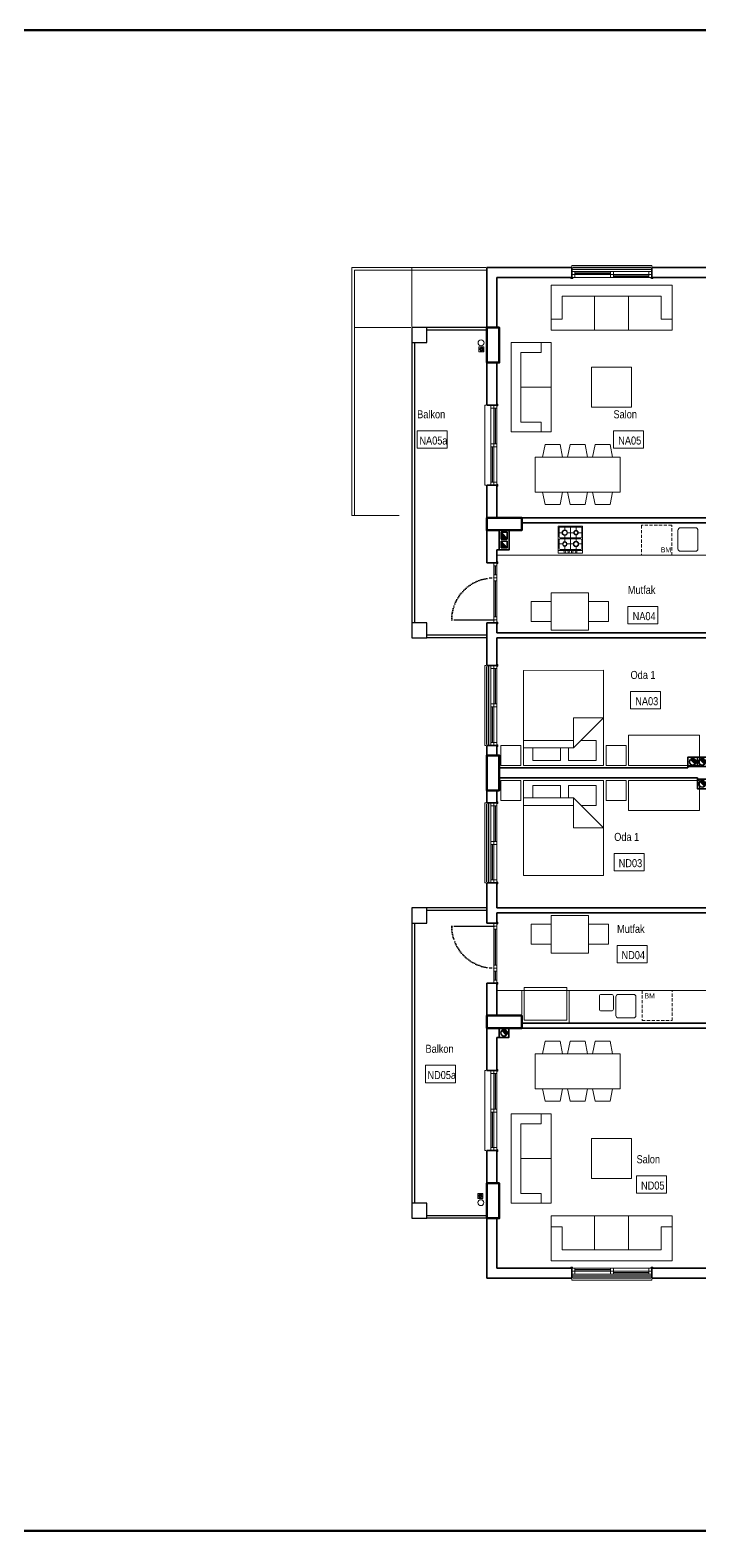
# Model space of a CAD drawing. Header units: millimetres. Extents: x 1811019 to 3717122, y -501178 to -243171.
# Drawn here: x 1860210 to 1861549, y -246506 to -243506 of the extents above; entities that cross this region are included whole.
import ezdxf
from ezdxf.enums import TextEntityAlignment as Align

# ---------------------------------------------------------------- set-up
doc = ezdxf.new("R2010")
doc.units = ezdxf.units.MM
doc.linetypes.add('izdüşüm arka', pattern=[3.175, 0, -3.175])
doc.linetypes.add('izdüşüm ön', pattern=[9.525, 6.35, -3.175])
for name, color, linetype, lineweight in [('a_ba', 6, 'Continuous', 50), ('a_doğrama', 251, 'Continuous', 20), ('a_duvar', 255, 'Continuous', 35), ('a_görünüş', 32, 'Continuous', 25), ('a_görünüş_ince', 8, 'Continuous', 20), ('a_izdüşüm_arka', 255, 'izdüşüm arka', 30), ('a_izdüşüm_ön', 6, 'izdüşüm ön', 9), ('a_not_mahal', 253, 'Continuous', 5), ('a_tefriş', 8, 'Continuous', 20), ('a_çerçeve_line', 7, 'Continuous', 50), ('m_yib', 65, 'Continuous', 20)]:
    doc.layers.add(name, color=color, linetype=linetype, lineweight=lineweight)
doc.styles.get("Standard").update_dxf_attribs({"font": 'ARIALN.TTF'})

# ---------------------------------------------------------------- blocks, each defined once
blk = doc.blocks.new('kapı_120_c_blok')
at = {"layer": 'a_doğrama', "color": 251}
for points in [[(-2, 119), (-2, 122), (0, 122), (0, 118), (-1, 118), (-2, 119)], [(2.5, 114), (2.5, 96)], [(3.5, 114), (3.5, 96)], [(2.5, 84), (2.5, 12)], [(3.5, 84), (3.5, 12)], [(-2, 1), (-2, -2), (0, -2), (0, 2), (-1, 2), (-2, 1)]]:
    blk.add_lwpolyline(points, dxfattribs=at)
for points in [[(0, 114), (6, 114), (6, 120), (0, 120)], [(0, 90), (6, 90), (6, 96), (0, 96)], [(0, 84), (6, 84), (6, 90), (0, 90)], [(0, 6), (6, 6), (6, 12), (0, 12)], [(0, 0), (6, 0), (6, 6), (0, 6)]]:
    blk.add_lwpolyline(points, close=True, dxfattribs=at)
at = {"layer": 'a_görünüş_ince', "color": 251}
for points in [[(0, 114), (0, 96)], [(6, 114), (6, 96)], [(0, 84), (0, 12)], [(6, 84), (6, 12)]]:
    blk.add_lwpolyline(points, dxfattribs=at)
at = {"layer": 'a_izdüşüm_arka', "color": 251}
blk.add_lwpolyline([(6, 6), (90, 6)], dxfattribs=at)
blk.add_arc((6, 6), 84, 0, 90, dxfattribs=at)
blk = doc.blocks.new('160p')
at = {"layer": 'a_doğrama', "color": 251}
for points in [[(-6, -6), (-6, 0), (-12, 0), (-12, -6)], [(0, -6), (0, 0), (-6, 0), (-6, -6)], [(-6, -83), (-6, -77), (-12, -77), (-12, -83)], [(0, -83), (0, -77), (-6, -77), (-6, -83)], [(-6, -160), (-6, -154), (-12, -154), (-12, -160)], [(0, -160), (0, -154), (-6, -154), (-6, -160)]]:
    blk.add_lwpolyline(points, close=True, dxfattribs=at)
for points in [[(2, -1), (2, 2), (0, 2), (0, -2), (1, -2), (2, -1)], [(-9.5, -6), (-9.5, -77)], [(-8.5, -6), (-8.5, -77)], [(-3.5, -83), (-3.5, -154)], [(-2.5, -83), (-2.5, -154)], [(2, -159), (2, -162), (0, -162), (0, -158), (1, -158), (2, -159)]]:
    blk.add_lwpolyline(points, dxfattribs=at)
at = {"layer": 'a_görünüş_ince', "color": 251}
for points in [[(-22, -160), (-24, -160), (-24, 0), (-22, 0)], [(-12, -77), (-12, -6)], [(-6, -77), (-6, -6)], [(-6, -77), (-6, -6)], [(0, -77), (0, -6)], [(-12, -154), (-12, -83)], [(-6, -154), (-6, -83)], [(-6, -154), (-6, -83)], [(0, -154), (0, -83)]]:
    blk.add_lwpolyline(points, dxfattribs=at)
blk = doc.blocks.new('baca_şönt')
at = {"layer": 'a_duvar'}
h = blk.add_hatch(color=256, dxfattribs=at)
h.dxf.hatch_style = 1
h.paths.add_polyline_path([(21.5, -5), (21.5, -17), (35, -17)])
h.paths.add_polyline_path([(4, -5), (4, -17), (17.5, -17)])
for p, q in [((4, -5), (17.5, -17)), ((17.5, -5), (17.5, -17)), ((21.5, -5), (21.5, -17)), ((21.5, -5), (35, -17))]:
    blk.add_line(p, q, dxfattribs=at)
blk.add_lwpolyline([(0, -21), (39, -21), (39, -1), (0, -1)], close=True, dxfattribs=at)
for points in [[(17.5, -5), (4, -5), (4, -17), (17.5, -17)], [(21.5, -17), (35, -17), (35, -5), (21.5, -5)]]:
    blk.add_lwpolyline(points, dxfattribs=at)
blk = doc.blocks.new('baca_müstakil')
at = {"layer": 'a_duvar'}
h = blk.add_hatch(color=256, dxfattribs=at)
h.dxf.hatch_style = 1
h.paths.add_polyline_path([(4.9, -4.9, 0.198912), (3, -9.5, 0.668179), (14.1, -14.1)])
blk.add_line((4.9, -4.9), (14.1, -14.1), dxfattribs=at)
blk.add_lwpolyline([(0, -19), (19, -19), (19, 0), (0, 0)], close=True, dxfattribs=at)
blk.add_circle((9.5, -9.5), 6.5, dxfattribs=at)
blk = doc.blocks.new('A$C2A0A03CE')
at = {"layer": 'a_tefriş'}
for p, q in [((-54, -24.3), (-54, 24.3)), ((-54, 24.3), (0, 24.3)), ((-48.6, 24.3), (-48.6, -24.3)), ((-46.8, 20.7), (-46.8, -20.7)), ((-40, 11.2), (-46.8, 11.2)), ((-25.2, 0), (-46.8, 0)), ((-27, 22.5), (-45, 22.5)), ((-35.6, 22.5), (-35.6, 15.7)), ((-35.6, 6.8), (-35.6, -7.7)), ((-25.2, 11.2), (-31, 11.2)), ((-25.2, -20.7), (-25.2, 20.7)), ((-23.4, -20.7), (-23.4, 20.7)), ((-16.6, 11.2), (-23.4, 11.2)), ((-1.8, 0), (-23.4, 0)), ((-21.6, 22.5), (-3.6, 22.5)), ((-13.1, 22.5), (-13.1, 14.8)), ((-13.1, 7.7), (-13.1, -6.8)), ((-1.8, 11.2), (-9.4, 11.2)), ((-1.8, 20.7), (-1.8, -20.7)), ((0, -24.3), (0, 24.3)), ((-54, -24.3), (0, -24.3)), ((-39.1, -11.3), (-46.8, -11.3)), ((-45, -22.5), (-27, -22.5)), ((-35.6, -14.9), (-35.6, -22.5)), ((-25.2, -11.3), (-31.9, -11.3)), ((-17.5, -11.3), (-23.4, -11.3)), ((-3.6, -22.5), (-21.6, -22.5)), ((-13.1, -15.7), (-13.1, -22.5)), ((-1.8, -11.3), (-8.5, -11.3))]:
    blk.add_line(p, q, dxfattribs=at)
for centre, radius in [((-51.4, 11.2), 1.8), ((-51.4, 3.7), 1.8), ((-35.6, 11.2), 5.4), ((-35.6, 11.2), 4.5), ((-13.1, 11.2), 4.5), ((-13.1, 11.2), 3.6), ((-51.4, -3.5), 1.8), ((-51.4, -11.3), 1.8), ((-35.6, -11.3), 4.5), ((-35.6, -11.3), 3.6), ((-13.1, -11.3), 5.4), ((-13.1, -11.3), 4.5)]:
    blk.add_circle(centre, radius, dxfattribs=at)
for centre, start, end in [((-45, 20.7), 90, 180), ((-27, 20.7), 0, 90), ((-21.6, 20.7), 90, 180), ((-3.6, 20.7), 0, 90), ((-45, -20.7), 180, 270), ((-27, -20.7), 270, 0), ((-21.6, -20.7), 180, 270), ((-3.6, -20.7), 270, 0)]:
    blk.add_arc(centre, 1.8, start, end, dxfattribs=at)
blk = doc.blocks.new('tefriş_koltuk_242x90')
at = {"layer": 'a_tefriş'}
for p, q in [((-34, -22), (-34, -90)), ((34, -22), (34, -90)), ((-99, -68), (-121, -68)), ((99, -68), (121, -68))]:
    blk.add_line(p, q, dxfattribs=at)
for points in [[(-121, -90), (-121, 0), (121, 0), (121, -90), (-121, -90)], [(-99, -68), (-99, -22), (99, -22), (99, -68)]]:
    blk.add_lwpolyline(points, dxfattribs=at)
blk = doc.blocks.new('tefriş_koltuk_202x90')
at = {"layer": 'a_tefriş'}
for p, q in [((0, -90), (0, -22)), ((-79, -68), (-101, -68)), ((79, -68), (101, -68))]:
    blk.add_line(p, q, dxfattribs=at)
for points in [[(101, -90), (101, 0), (-101, 0), (-101, -90), (101, -90)], [(79, -68), (79, -22), (-79, -22), (-79, -68)]]:
    blk.add_lwpolyline(points, dxfattribs=at)
blk = doc.blocks.new('tefriş_yatak_çift')
at = {"layer": 'a_tefriş'}
for points in [[(-85, -5), (-85, -45), (-125, -45), (-125, -5)], [(80, -195), (80, -5), (-80, -5), (-80, -195)], [(85, -5), (85, -45), (125, -45), (125, -5)]]:
    blk.add_lwpolyline(points, close=True, dxfattribs=at)
for points in [[(-6.3, -40), (-6.3, -15), (-61.3, -15), (-61.3, -40)], [(35, -55), (65, -55), (65, -15), (10, -15), (10, -40)], [(-80, -40), (20, -40), (80, -100), (20, -100), (20, -40)], [(-80, -55), (20, -55)]]:
    blk.add_lwpolyline(points, dxfattribs=at)
blk = doc.blocks.new('tefriş_süzgeç')
at = {"layer": 'a_tefriş'}
for p, q in [((5, 0), (-5, 0)), ((-5, 0), (-5, -10)), ((5, -10), (5, 0)), ((-5, -10), (5, -10)), ((-3.6, -5.1), (-4.1, -5.1)), ((-2.6, -5.1), (-3.1, -5.1)), ((-2.5, -2.5), (-2.9, -2.2)), ((-2.6, -7.6), (-2.9, -7.9)), ((-2, -3.3), (-2.3, -3)), ((-1.9, -6.9), (-2.2, -7.2)), ((-1.6, -5.1), (-2.1, -5.1)), ((-1.2, -3.9), (-1.5, -3.6)), ((-1.2, -6.2), (-1.5, -6.5)), ((-0.2, -2.5), (-0.2, -2)), ((-0.1, -1.5), (-0.1, -1)), ((-0.1, -3), (-0.1, -3.5)), ((-0.1, -6.6), (-0.1, -7.1)), ((-0.1, -7.6), (-0.1, -8.1)), ((-0.1, -8.6), (-0.1, -9.1)), ((1, -4), (1.4, -3.6)), ((1.1, -6.2), (1.4, -6.5)), ((1.5, -5.1), (2, -5.1)), ((1.7, -3.3), (2.1, -2.9)), ((1.8, -6.9), (2.1, -7.2)), ((2.5, -2.5), (2.8, -2.2)), ((2.5, -5.1), (3, -5.1)), ((2.5, -7.5), (2.8, -7.9)), ((3.5, -5.1), (4, -5.1))]:
    blk.add_line(p, q, dxfattribs=at)
for centre, radius, start, end in [((-0.1, -5.1), 4.06, 134.2896, 180), ((-0.1, -5.1), 3.56, 134.2896, 180), ((-0.1, -5.1), 3.06, 180, 225), ((-0.1, -5.1), 4.06, 225, 270), ((-0.1, -5.1), 2.56, 180, 225), ((-0.1, -5.1), 3.56, 225, 270), ((-0.4, -4.4), 2.4, 84.5943, 143.2016), ((-0.1, -5.1), 2.06, 134.2896, 180), ((-0.1, -5), 2.44, 90.343, 138.1212), ((-0.1, -5.1), 1.56, 134.2896, 180), ((-0.1, -5.1), 2.06, 225, 270), ((-0.1, -5.1), 1.56, 225, 270), ((-0.1, -5.1), 4.06, 45, 90), ((-0.1, -5.1), 3.56, 45, 90), ((-0.1, -5.1), 2.06, 45, 90), ((-0.1, -5.1), 1.56, 45, 90), ((-0.1, -5.1), 2.56, 270, 315.7104), ((-0.1, -5.1), 3.06, 270, 315.7104), ((-0.1, -5.1), 1.56, 314.2896, 360), ((-0.1, -5.1), 2.06, 314.2896, 360), ((-0.1, -5.1), 2.56, 360, 45), ((-0.1, -5.1), 3.06, 360, 45), ((-0.1, -5.1), 3.56, 314.2896, 360), ((-0.1, -5.1), 4.06, 314.2896, 360)]:
    blk.add_arc(centre, radius, start, end, dxfattribs=at)

msp = doc.modelspace()

# ---------------------------------------------------------------- linework, layer by layer
at = {"layer": 'a_ba', "color": 253}
for points in [[(1861122.7, -244171.3), (1861147.7, -244171.3), (1861147.7, -244101.3), (1861122.7, -244101.3)], [(1861122.7, -244481.3), (1861122.7, -244506.3), (1861192.7, -244506.3), (1861192.7, -244481.3)], [(1861122.7, -245026.3), (1861147.7, -245026.3), (1861147.7, -244956.3), (1861122.7, -244956.3)], [(1861122.7, -245476.3), (1861122.7, -245501.3), (1861192.7, -245501.3), (1861192.7, -245476.3)], [(1861122.7, -245881.3), (1861147.7, -245881.3), (1861147.7, -245811.3), (1861122.7, -245811.3)]]:
    msp.add_lwpolyline(points, close=True, dxfattribs=at)
at = {"layer": 'a_duvar'}
for p, q in [((1861292.7, -243981.3), (1861122.7, -243981.3)), ((1861122.7, -243981.3), (1861122.7, -244101.3)), ((1861657.7, -243981.3), (1861452.7, -243981.3)), ((1861142.7, -244001.3), (1861292.7, -244001.3)), ((1861142.7, -244101.3), (1861142.7, -244001.3)), ((1861452.7, -244001.3), (1861602.7, -244001.3)), ((1861122.7, -244121.3), (1861122.7, -244256.3)), ((1861142.7, -244256.3), (1861142.7, -244171.3)), ((1861122.7, -244416.3), (1861122.7, -244571.3)), ((1861142.7, -244481.3), (1861142.7, -244416.3)), ((1861732.7, -244481.3), (1861142.7, -244481.3)), ((1861192.7, -244491.3), (1861732.7, -244491.3)), ((1861142.7, -244571.3), (1861142.7, -244545.3)), ((1861122.7, -244691.3), (1861122.7, -244776.3)), ((1861142.7, -244711.3), (1861142.7, -244691.3)), ((1861732.7, -244711.3), (1861142.7, -244711.3)), ((1861142.7, -244721.3), (1861732.7, -244721.3)), ((1861142.7, -244776.3), (1861142.7, -244721.3)), ((1861122.7, -244936.3), (1861122.7, -245051.3)), ((1861142.7, -244956.3), (1861142.7, -244936.3)), ((1861524.7, -244981.3), (1861147.7, -244981.3)), ((1861147.7, -245001.3), (1861543.7, -245001.3)), ((1861142.7, -245051.3), (1861142.7, -245026.3)), ((1861122.7, -245051.3), (1861142.7, -245051.3)), ((1861122.7, -245211.3), (1861122.7, -245291.3)), ((1861122.7, -245211.3), (1861142.7, -245211.3)), ((1861142.7, -245261.3), (1861142.7, -245211.3)), ((1861732.7, -245261.3), (1861142.7, -245261.3)), ((1861142.7, -245271.3), (1861732.7, -245271.3)), ((1861142.7, -245291.3), (1861142.7, -245271.3)), ((1861122.7, -245411.3), (1861122.7, -245586.3)), ((1861142.7, -245476.3), (1861142.7, -245411.3)), ((1861142.7, -245501.3), (1861732.7, -245501.3)), ((1861722.7, -245491.3), (1861192.7, -245491.3)), ((1861142.7, -245586.3), (1861142.7, -245520.3)), ((1861122.7, -245746.3), (1861122.7, -245861.3)), ((1861142.7, -245811.3), (1861142.7, -245746.3)), ((1861122.7, -245881.3), (1861122.7, -246001.3)), ((1861142.7, -245981.3), (1861142.7, -245881.3)), ((1861292.7, -245981.3), (1861142.7, -245981.3)), ((1861602.7, -245981.3), (1861452.7, -245981.3)), ((1861122.7, -246001.3), (1861292.7, -246001.3)), ((1861452.7, -246001.3), (1861657.7, -246001.3))]:
    msp.add_line(p, q, dxfattribs=at)
for points in [[(1861292.7, -244001.3), (1861292.7, -243981.3)], [(1861452.7, -244001.3), (1861452.7, -243981.3)], [(1861142.7, -244256.3), (1861122.7, -244256.3)], [(1861142.7, -244416.3), (1861122.7, -244416.3)], [(1861147.7, -244545.3), (1861142.7, -244545.3)], [(1861142.7, -244571.3), (1861122.7, -244571.3)], [(1861142.7, -244691.3), (1861122.7, -244691.3)], [(1861122.7, -244776.3), (1861142.7, -244776.3)], [(1861122.7, -244936.3), (1861142.7, -244936.3)], [(1861524.7, -244978.8), (1861524.7, -244981.3)], [(1861543.7, -245003.8), (1861543.7, -245001.3)], [(1861142.7, -245291.3), (1861122.7, -245291.3)], [(1861142.7, -245411.3), (1861122.7, -245411.3)], [(1861147.7, -245520.3), (1861142.7, -245520.3)], [(1861122.7, -245586.3), (1861142.7, -245586.3)], [(1861122.7, -245746.3), (1861142.7, -245746.3)], [(1861292.7, -246001.3), (1861292.7, -245981.3)], [(1861452.7, -246001.3), (1861452.7, -245981.3)]]:
    msp.add_lwpolyline(points, dxfattribs=at)
at = {"layer": 'a_görünüş', "color": 251}
for points in [[(1861450.7, -243981.3), (1861294.7, -243981.3)], [(1861450.7, -243985.3), (1861294.7, -243985.3)], [(1861122.7, -244101.3), (1861003.2, -244101.3)], [(1861122.7, -244106.3), (1861003.2, -244106.3)], [(1860973.2, -244131.3), (1860973.2, -244691.3)], [(1860978.2, -244131.3), (1860978.2, -244691.3)], [(1861122.7, -244716.3), (1861003.2, -244716.3)], [(1861122.7, -244721.3), (1861003.2, -244721.3)], [(1861122.7, -244934.3), (1861122.7, -244778.3)], [(1861126.7, -244934.3), (1861126.7, -244778.3)], [(1861122.7, -245209.3), (1861122.7, -245053.3)], [(1861126.7, -245209.3), (1861126.7, -245053.3)], [(1861122.7, -245261.3), (1861003.2, -245261.3)], [(1861122.7, -245266.3), (1861003.2, -245266.3)], [(1860973.2, -245291.3), (1860973.2, -245851.3)], [(1860978.2, -245291.3), (1860978.2, -245851.3)], [(1861122.7, -245876.3), (1861003.2, -245876.3)], [(1861122.7, -245881.3), (1861003.2, -245881.3)], [(1861450.7, -245997.3), (1861294.7, -245997.3)], [(1861450.7, -246001.3), (1861294.7, -246001.3)]]:
    msp.add_lwpolyline(points, dxfattribs=at)
for points in [[(1860973.2, -244131.3), (1861003.2, -244131.3), (1861003.2, -244101.3), (1860973.2, -244101.3)], [(1860973.2, -244721.3), (1861003.2, -244721.3), (1861003.2, -244691.3), (1860973.2, -244691.3)], [(1860973.2, -245291.3), (1861003.2, -245291.3), (1861003.2, -245261.3), (1860973.2, -245261.3)], [(1860973.2, -245881.3), (1861003.2, -245881.3), (1861003.2, -245851.3), (1860973.2, -245851.3)]]:
    msp.add_lwpolyline(points, close=True, dxfattribs=at)
at = {"layer": 'a_görünüş_ince'}
for p, q in [((1860853.2, -244476.7), (1860853.2, -243981.3)), ((1860853.2, -243981.3), (1861120.7, -243981.3)), ((1860858.2, -244476.7), (1860858.2, -243986.3)), ((1860858.2, -243986.3), (1861120.7, -243986.3))]:
    msp.add_line(p, q, dxfattribs=at)
for points in [[(1860973.2, -244099.3), (1860973.2, -243981.3)], [(1860971.2, -244101.3), (1860858.2, -244101.3)], [(1860947.7, -244476.7), (1860853.2, -244476.7)]]:
    msp.add_lwpolyline(points, dxfattribs=at)
at = {"layer": 'a_izdüşüm_ön', "color": 251}
for points in [[(1861492.2, -244556.3), (1861492.2, -244496.3), (1861432.2, -244496.3), (1861432.2, -244556.3)], [(1861433.2, -245426.3), (1861433.2, -245486.3), (1861493.2, -245486.3), (1861493.2, -245426.3)]]:
    msp.add_lwpolyline(points, close=True, dxfattribs=at)
at = {"layer": 'a_not_mahal'}
for points in [[(1861043.7, -244307.5), (1860983.7, -244307.5), (1860983.7, -244342.5), (1861043.7, -244342.5)], [(1861435.9, -244307.5), (1861375.9, -244307.5), (1861375.9, -244342.5), (1861435.9, -244342.5)], [(1861464.7, -244658.5), (1861404.7, -244658.5), (1861404.7, -244693.5), (1861464.7, -244693.5)], [(1861470, -244828.5), (1861410, -244828.5), (1861410, -244863.5), (1861470, -244863.5)], [(1861437.4, -245152.2), (1861377.4, -245152.2), (1861377.4, -245187.2), (1861437.4, -245187.2)], [(1861443.1, -245336), (1861383.1, -245336), (1861383.1, -245371), (1861443.1, -245371)], [(1861060.4, -245575.7), (1861000.4, -245575.7), (1861000.4, -245610.7), (1861060.4, -245610.7)], [(1861482, -245796.5), (1861422, -245796.5), (1861422, -245831.5), (1861482, -245831.5)]]:
    msp.add_lwpolyline(points, close=True, dxfattribs=at)
at = {"layer": 'a_tefriş'}
for p, q in [((1861144.7, -244556.3), (1861637.7, -244556.3)), ((1861730.7, -245426.3), (1861144.7, -245426.3))]:
    msp.add_line(p, q, dxfattribs=at)
for points in [[(1861332.1, -244180.4), (1861412.1, -244180.4), (1861412.1, -244260.4), (1861332.1, -244260.4)], [(1861219.2, -244360), (1861389.2, -244360), (1861389.2, -244430), (1861219.2, -244430)], [(1861251.2, -244688.8), (1861251.2, -244648.8), (1861211.2, -244648.8), (1861211.2, -244688.8)], [(1861326.2, -244706.3), (1861326.2, -244631.3), (1861251.2, -244631.3), (1861251.2, -244706.3)], [(1861366.2, -244688.8), (1861326.2, -244688.8), (1861326.2, -244648.8), (1861366.2, -244648.8)], [(1861547.7, -244916.2), (1861547.7, -244976.2), (1861406.1, -244976.2), (1861406.1, -244916.2)], [(1861547.7, -245066.3), (1861547.7, -245006.3), (1861406.1, -245006.3), (1861406.1, -245066.3)], [(1861326.2, -245351.3), (1861326.2, -245276.3), (1861251.2, -245276.3), (1861251.2, -245351.3)], [(1861251.2, -245333.8), (1861251.2, -245293.8), (1861211.2, -245293.8), (1861211.2, -245333.8)], [(1861366.2, -245333.8), (1861326.2, -245333.8), (1861326.2, -245293.8), (1861366.2, -245293.8)], [(1861219.2, -245622.6), (1861389.2, -245622.6), (1861389.2, -245552.6), (1861219.2, -245552.6)], [(1861332.1, -245802.1), (1861412.1, -245802.1), (1861412.1, -245722.1), (1861332.1, -245722.1)]]:
    msp.add_lwpolyline(points, close=True, dxfattribs=at)
for points in [[(1861274.2, -244360), (1861269.2, -244335), (1861239.2, -244335), (1861234.2, -244360)], [(1861324.2, -244360), (1861319.2, -244335), (1861289.2, -244335), (1861284.2, -244360)], [(1861374.2, -244360), (1861369.2, -244335), (1861339.2, -244335), (1861334.2, -244360)], [(1861274.2, -244430), (1861269.2, -244455), (1861239.2, -244455), (1861234.2, -244430)], [(1861324.2, -244430), (1861319.2, -244455), (1861289.2, -244455), (1861284.2, -244430)], [(1861374.2, -244430), (1861369.2, -244455), (1861339.2, -244455), (1861334.2, -244430)], [(1861192.7, -245474.3), (1861192.7, -245426.3)], [(1861197.7, -245485.3), (1861197.7, -245420.3), (1861282.7, -245420.3), (1861282.7, -245485.3), (1861197.7, -245485.3), (1861197.7, -245426.3), (1861282.7, -245426.3)], [(1861287.7, -245426.3), (1861287.7, -245489.3)], [(1861274.2, -245552.6), (1861269.2, -245527.6), (1861239.2, -245527.6), (1861234.2, -245552.6)], [(1861324.2, -245552.6), (1861319.2, -245527.6), (1861289.2, -245527.6), (1861284.2, -245552.6)], [(1861374.2, -245552.6), (1861369.2, -245527.6), (1861339.2, -245527.6), (1861334.2, -245552.6)], [(1861274.2, -245622.6), (1861269.2, -245647.6), (1861239.2, -245647.6), (1861234.2, -245622.6)], [(1861324.2, -245622.6), (1861319.2, -245647.6), (1861289.2, -245647.6), (1861284.2, -245622.6)], [(1861374.2, -245622.6), (1861369.2, -245647.6), (1861339.2, -245647.6), (1861334.2, -245622.6)]]:
    msp.add_lwpolyline(points, dxfattribs=at)
for points in [[(1861544.7, -244506.4, 0.414214), (1861539.7, -244501.4), (1861509.7, -244501.4, 0.414214), (1861504.7, -244506.4), (1861504.7, -244543.4, 0.414214), (1861509.7, -244548.4), (1861539.7, -244548.4, 0.414214), (1861544.7, -244543.4), (1861544.7, -244506.4)], [(1861347.7, -245463.5, 0.414214), (1861351.2, -245467), (1861372.2, -245467, 0.414214), (1861375.7, -245463.5), (1861375.7, -245437.6, 0.414214), (1861372.2, -245434.1), (1861351.2, -245434.1, 0.414214), (1861347.7, -245437.6), (1861347.7, -245463.5)], [(1861380.7, -245476.1, 0.414214), (1861385.7, -245481.1), (1861415.7, -245481.1, 0.414214), (1861420.7, -245476.1), (1861420.7, -245439.1, 0.414214), (1861415.7, -245434.1), (1861385.7, -245434.1, 0.414214), (1861380.7, -245439.1), (1861380.7, -245476.1)]]:
    msp.add_lwpolyline(points, format="xyb", dxfattribs=at)
at = {"layer": 'a_çerçeve_line'}
msp.add_lwpolyline([(1872123.9, -246506.5), (1872123.9, -243506.5), (1853005.4, -243506.5), (1853005.4, -246506.5)], close=True, dxfattribs=at)
at = {"layer": 'm_yib'}
for centre in [(1861111.3, -244131.7), (1861111, -245850.2)]:
    msp.add_circle(centre, 5.92, dxfattribs=at)

# ---------------------------------------------------------------- block references
at = {"xscale": -1}
msp.add_blockref('kapı_120_c_blok', (1861142.7, -244691.3), dxfattribs=at)
at = {"rotation": 180}
msp.add_blockref('kapı_120_c_blok', (1861142.7, -245291.3), dxfattribs=at)
at = {"layer": 'a_duvar', "xscale": -1}
for name, p, rotation in [('160p', (1861292.7, -244001.3), 90), ('160p', (1861142.7, -244416.3), 180), ('baca_şönt', (1861168.7, -244545.3), 270), ('160p', (1861142.7, -244936.3), 180), ('baca_müstakil', (1861524.7, -244959.8), 90), ('baca_müstakil', (1861543.7, -244959.8), 90), ('baca_müstakil', (1861543.7, -245003.8), 90), ('160p', (1861142.7, -245211.3), 180), ('baca_müstakil', (1861147.7, -245501.3), 90), ('160p', (1861142.7, -245746.3), 180), ('160p', (1861452.7, -245981.3), 270)]:
    msp.add_blockref(name, p, dxfattribs=dict(at, rotation=rotation))
at = {"layer": 'a_tefriş', "xscale": -1}
msp.add_blockref('tefriş_koltuk_242x90', (1861372.1, -244016.3), dxfattribs=at)
at = {"layer": 'a_tefriş'}
for name, p, rotation in [('tefriş_süzgeç', (1861112.2, -244149.9), 179.9999999999999), ('tefriş_koltuk_242x90', (1861372.1, -245966.3), 180)]:
    msp.add_blockref(name, p, dxfattribs=dict(at, rotation=rotation))
at = {"layer": 'a_tefriş', "lineweight": -3, "extrusion": (-1.39694e-31, -2.24181e-16, -1), "xscale": -0.8823529411764706, "yscale": 0.8823529411764706, "zscale": -0.8823529411764706, "rotation": 270}
msp.add_blockref('tefriş_koltuk_202x90', (-1861171.7, -244220.4), dxfattribs=at)
at = {"layer": 'a_tefriş', "color": 113, "xscale": -1, "rotation": 269.9992036728955}
msp.add_blockref('A$C2A0A03CE', (1861289.9, -244498.1), dxfattribs=at)
at = {"layer": 'a_tefriş', "extrusion": (0, 0, -1), "zscale": -1, "rotation": 179.9698299032536}
msp.add_blockref('tefriş_yatak_çift', (-1861276.1, -244981.3), dxfattribs=at)
at = {"layer": 'a_tefriş', "extrusion": (0, 0, -1), "xscale": -1, "zscale": -1, "rotation": 0.0301700967464047}
msp.add_blockref('tefriş_yatak_çift', (-1861276.1, -245001.3), dxfattribs=at)
at = {"layer": 'a_tefriş', "lineweight": -3, "extrusion": (-1.39694e-31, 2.24181e-16, -1), "xscale": 0.8823529411764706, "yscale": 0.8823529411764706, "zscale": -0.8823529411764706, "rotation": 270}
msp.add_blockref('tefriş_koltuk_202x90', (-1861171.7, -245762.1), dxfattribs=at)
at = {"layer": 'a_tefriş'}
msp.add_blockref('tefriş_süzgeç', (1861110.1, -245832), dxfattribs=at)

# ---------------------------------------------------------------- texts
at = {"layer": 'a_not_mahal'}
for s, height, p in [('Balkon', 16, (1860983.7, -244282.5)), ('Salon', 16, (1861375.9, -244282.5)), ('BM', 10, (1861470.4, -244550.5)), ('Mutfak', 16, (1861404.7, -244633.5)), ('Oda 1', 16, (1861410, -244803.5)), ('Oda 1', 16, (1861377.4, -245127.2)), ('Mutfak', 16, (1861383.1, -245311)), ('BM', 10, (1861437.9, -245442)), ('Balkon', 16, (1861000.4, -245550.7)), ('Salon', 16, (1861422, -245771.5))]:
    msp.add_text(s, height=height, dxfattribs=at).set_placement(p)
for s, p in [('NA05a', (1861016.2, -244335)), ('NA05', (1861408.4, -244335)), ('NA04', (1861437.2, -244686)), ('NA03', (1861442.4, -244856)), ('ND03', (1861409.8, -245179.7)), ('ND04', (1861415.5, -245363.5)), ('ND05a', (1861032.8, -245603.2)), ('ND05', (1861454.4, -245824))]:
    msp.add_text(s, height=16, rotation=360, dxfattribs=at).set_placement(p, align=Align.CENTER)

doc.saveas('drawing.dxf')
